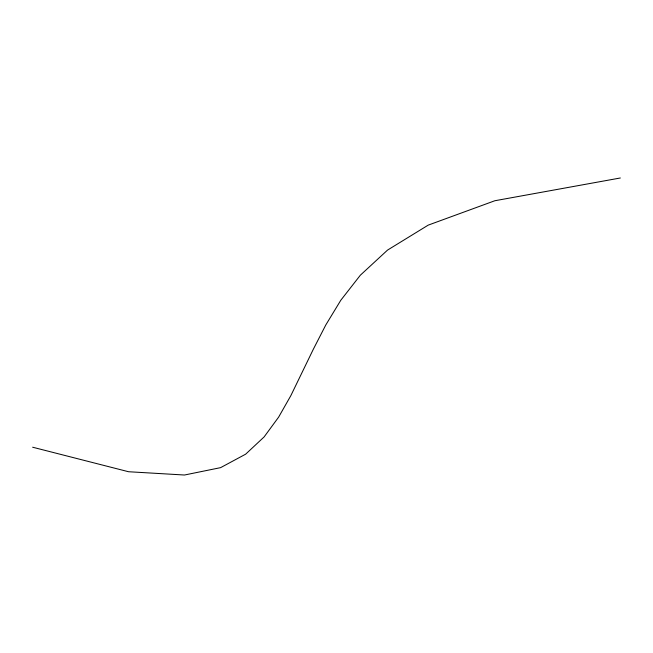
<?xml version="1.0" encoding="UTF-8"?>
<svg xmlns="http://www.w3.org/2000/svg" width="653" height="653" viewBox="0 0 653 653"><rect width="100%" height="100%" fill="white"/><g stroke="black" fill="none" stroke-linecap="round" stroke-linejoin="round"><path stroke-width="0.98" d="M620.35 177.983L494.852 200.74L428.213 225.13L387.531 250.099L360.342 275.207L340.817 300.225L325.798 324.957L313.326 349.249L290.846 395.628L278.619 417.145L264.122 436.914L245.65 454.178L220.6 467.646L184.489 475.017L128.559 471.735L32.65 447.215"/></g></svg>
